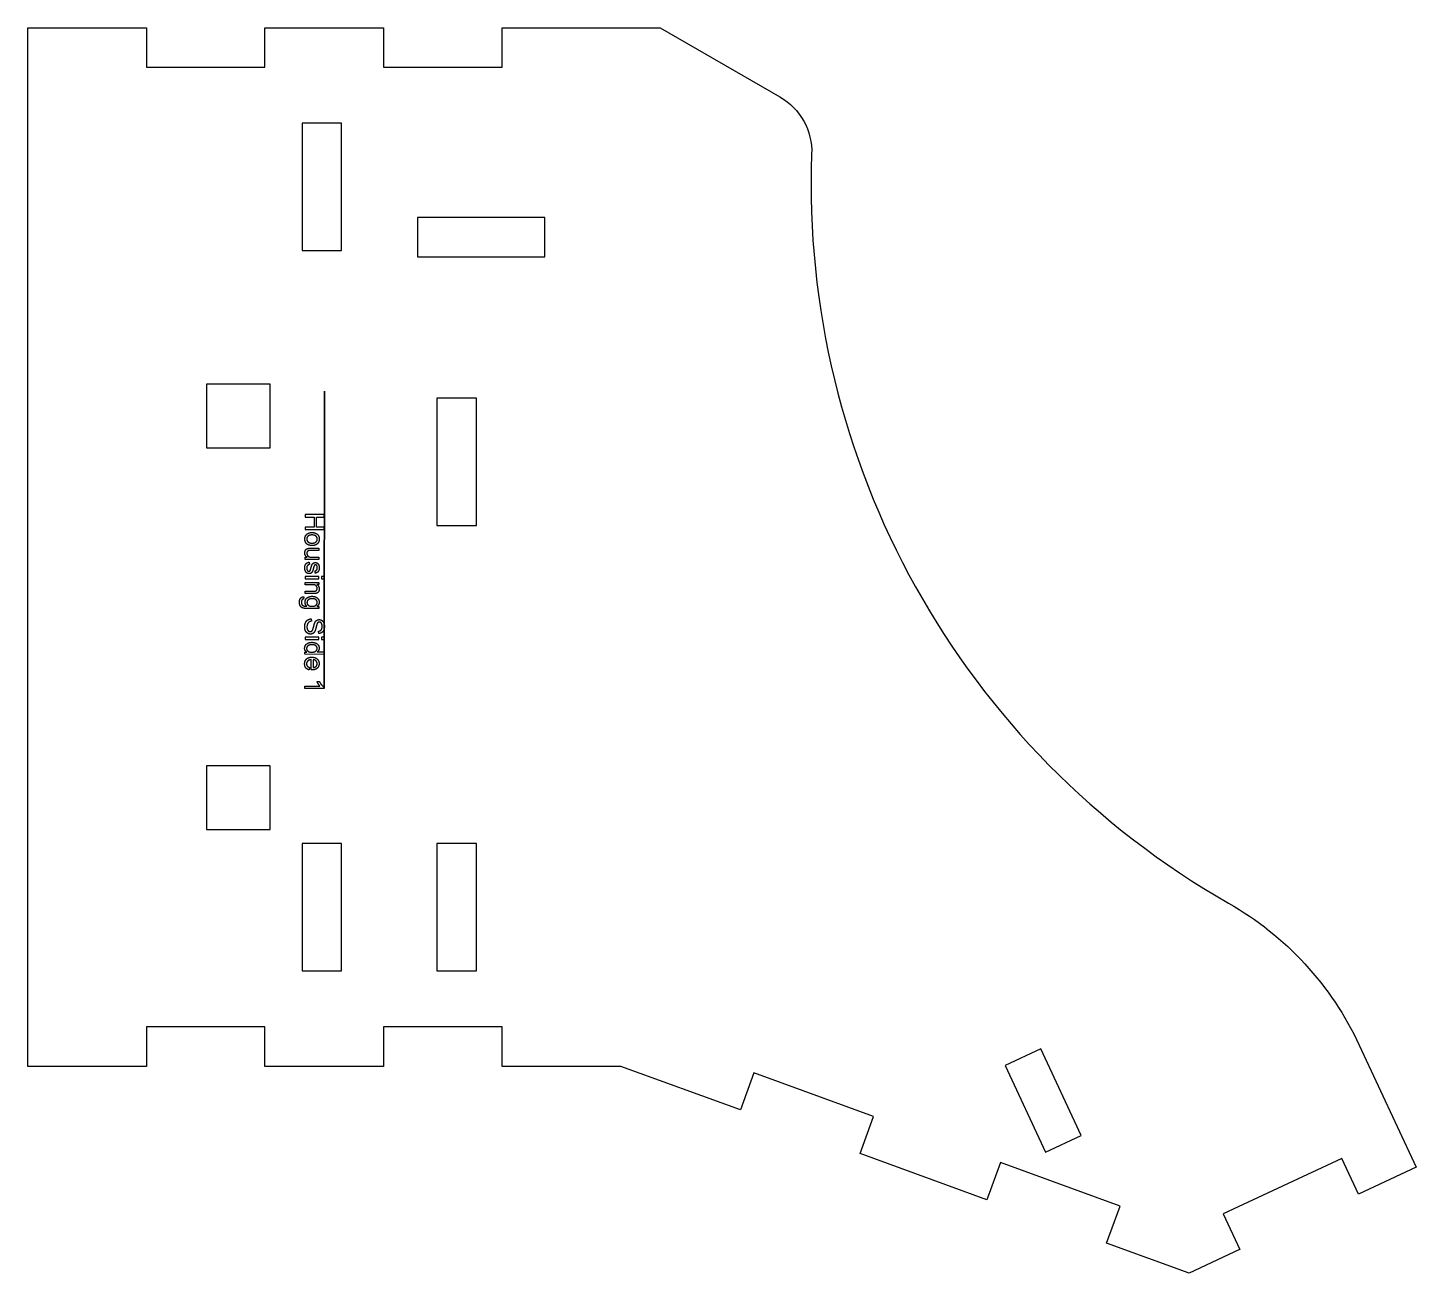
# Model space of a CAD drawing. Header units: millimetres. Extents: x 368 to 587, y -153 to 43.
import ezdxf

# ---------------------------------------------------------------- set-up
doc = ezdxf.new("R2010")
doc.units = ezdxf.units.MM
doc.layers.get('0').update_dxf_attribs({"linetype": 'CONTINUOUS'})

msp = doc.modelspace()

# ---------------------------------------------------------------- linework, layer by layer
for p, q in [((412.86, -38.96), (414.21, -38.96)), ((414.21, -38.96), (414.21, -39.33)), ((412.03, -40.39), (412.35, -40.39)), ((412.03, -40.72), (412.03, -40.39)), ((414.2, -40.73), (412.03, -40.72)), ((412.68, -41.15), (412.74, -41.52)), ((414.21, -39.33), (413, -39.33)), ((413.04, -40.36), (414.21, -40.36)), ((414.21, -40.36), (414.2, -40.73)), ((413.64, -42.88), (413.59, -42.52)), ((412.02, -46.09), (412.03, -45.73)), ((412.03, -44.33), (414.2, -44.33)), ((412.03, -44.7), (412.03, -44.33)), ((413.21, -44.7), (412.03, -44.7)), ((412.03, -45.73), (413.35, -45.73)), ((414.2, -44.66), (413.89, -44.66)), ((414.2, -44.33), (414.2, -44.66)), ((411.84, -46.59), (411.79, -46.95)), ((413.36, -46.1), (412.02, -46.09)), ((414.19, -48.44), (412.32, -48.43)), ((412.98, -50.07), (413.02, -50.44)), ((413.93, -48.1), (414.2, -48.1)), ((414.2, -48.1), (414.19, -48.44)), ((414.17, -52.37), (414.14, -51.99)), ((412.01, -55.29), (412.29, -55.29)), ((412.01, -55.63), (412.01, -55.29)), ((415.01, -55.64), (412.01, -55.63)), ((413, -58.09), (413, -56.47)), ((413.31, -56.49), (413.31, -57.7)), ((413.94, -55.27), (415.01, -55.27)), ((415.01, -55.27), (415.01, -55.64)), ((412.71, -57.7), (412.66, -58.08)), ((412.01, -60.99), (412.01, -60.62)), ((412.01, -60.62), (414.35, -60.63)), ((415.02, -61), (412.01, -60.99)), ((413.91, -59.89), (414.27, -59.89)), ((415.02, -60.76), (415.02, -61))]:
    msp.add_line(p, q)
msp.add_lwpolyline([(577.59, -140.47), (574.97, -134.85), (556.31, -143.55), (558.93, -149.17), (558.9, -149.18), (550.96, -152.89), (537.99, -148.17), (540.11, -142.34), (521.31, -135.5), (519.19, -141.33), (499.24, -134.06), (501.36, -128.24), (482.56, -121.4), (480.44, -127.22), (461.65, -120.38), (443.01, -120.38), (443.01, -114.18), (424.37, -114.18), (424.37, -120.38), (405.73, -120.38), (405.73, -114.18), (387.09, -114.18), (387.09, -120.38), (368.45, -120.38), (368.45, 42.82), (387.09, 42.82), (387.09, 36.62), (405.73, 36.62), (405.73, 42.82), (424.37, 42.82), (424.37, 36.62), (443.01, 36.62), (443.01, 42.82), (467.85, 42.82), (486.65, 31.96, -0.277754), (491.64, 22.94, 0.279167), (557.15, -94.73, -0.155257), (577.69, -117.03), (586.65, -136.24)], format="xyb", close=True)
for points in [[(417.75, 27.82), (411.55, 27.82), (411.55, 7.82), (417.75, 7.82)], [(429.7, 13.02), (429.7, 6.82), (449.7, 6.82), (449.7, 13.02)], [(396.55, -13.18), (396.55, -23.18), (406.55, -23.18), (406.55, -13.18)], [(415.06, -14.27), (415.01, -61), (415.01, -61), (415.06, -14.27)], [(438.95, -35.38), (438.95, -15.38), (432.75, -15.38), (432.75, -35.38)], [(415.04, -33.68), (412.04, -33.67), (412.04, -34.07), (413.45, -34.07), (413.45, -35.63), (412.04, -35.63), (412.04, -36.03), (415.04, -36.03), (415.04, -35.63), (413.81, -35.63), (413.81, -34.07), (415.04, -34.07)], [(414.2, -43.4), (412.03, -43.4), (412.03, -43.77), (414.2, -43.77)], [(415.03, -43.4), (414.6, -43.4), (414.6, -43.77), (415.03, -43.77)], [(414.19, -52.95), (412.02, -52.95), (412.02, -53.32), (414.19, -53.32)], [(415.02, -52.95), (414.59, -52.95), (414.59, -53.32), (415.02, -53.32)], [(396.55, -73.18), (396.55, -83.18), (406.55, -83.18), (406.55, -73.18)], [(417.75, -85.38), (411.55, -85.38), (411.55, -105.38), (417.75, -105.38)], [(438.95, -105.38), (438.95, -85.38), (432.75, -85.38), (432.75, -105.38)], [(534.01, -131.23), (527.67, -117.63), (522.06, -120.25), (528.4, -133.85)]]:
    msp.add_lwpolyline(points, close=True)
for points in [[(411.99, -37.52), (411.99, -37.07), (412.28, -36.78)], [(412.28, -36.78), (412.57, -36.5), (413.12, -36.5)], [(412.5, -37.06), (412.29, -37.25), (412.29, -37.52)], [(413.12, -36.88), (412.71, -36.88), (412.5, -37.06)], [(413.12, -36.5), (413.73, -36.5), (414.02, -36.84)], [(413.75, -37.07), (413.54, -36.88), (413.12, -36.88)], [(413.95, -37.52), (413.95, -37.25), (413.75, -37.07)], [(414.02, -36.84), (414.26, -37.12), (414.26, -37.52)], [(412.12, -38.05), (411.99, -37.81), (411.99, -37.52)], [(412.06, -39.35), (412.13, -39.18), (412.24, -39.1)], [(412.49, -38.41), (412.25, -38.29), (412.12, -38.05)], [(412.24, -39.1), (412.35, -39.02), (412.52, -38.99)], [(412.29, -37.52), (412.29, -37.8), (412.5, -37.98)], [(413.15, -38.54), (412.73, -38.54), (412.49, -38.41)], [(412.5, -37.98), (412.71, -38.16), (413.13, -38.16)], [(412.52, -38.99), (412.62, -38.96), (412.86, -38.96)], [(413.13, -38.16), (413.54, -38.16), (413.74, -37.98)], [(413.96, -38.26), (413.67, -38.54), (413.15, -38.54)], [(413.74, -37.98), (413.95, -37.8), (413.95, -37.52)], [(414.26, -37.52), (414.26, -37.97), (413.96, -38.26)], [(411.98, -39.7), (411.98, -39.51), (412.06, -39.35)], [(412.35, -40.39), (411.98, -40.14), (411.98, -39.7)], [(411.98, -42.08), (411.98, -41.66), (412.16, -41.44)], [(412.16, -41.44), (412.33, -41.22), (412.68, -41.15)], [(412.38, -39.5), (412.3, -39.61), (412.3, -39.78)], [(412.3, -39.78), (412.3, -39.94), (412.39, -40.09)], [(412.61, -39.35), (412.47, -39.39), (412.38, -39.5)], [(412.39, -40.09), (412.47, -40.24), (412.62, -40.3)], [(413, -39.33), (412.71, -39.33), (412.61, -39.35)], [(412.62, -40.3), (412.76, -40.36), (413.04, -40.36)], [(413.13, -41.53), (413.2, -41.38), (413.34, -41.3)], [(413.34, -41.3), (413.47, -41.22), (413.63, -41.22)], [(413.63, -41.22), (413.77, -41.22), (413.9, -41.28)], [(413.9, -41.28), (414.02, -41.35), (414.1, -41.47)], [(412.07, -42.54), (411.98, -42.34), (411.98, -42.08)], [(412.32, -42.85), (412.16, -42.74), (412.07, -42.54)], [(412.4, -41.69), (412.28, -41.83), (412.28, -42.08)], [(412.28, -42.08), (412.28, -42.33), (412.39, -42.46)], [(412.67, -42.96), (412.48, -42.96), (412.32, -42.85)], [(412.39, -42.46), (412.49, -42.58), (412.63, -42.58)], [(412.74, -41.52), (412.52, -41.55), (412.4, -41.69)], [(412.63, -42.58), (412.75, -42.58), (412.83, -42.47)], [(412.98, -42.87), (412.86, -42.96), (412.67, -42.96)], [(412.83, -42.47), (412.87, -42.4), (412.95, -42.1)], [(412.95, -42.1), (413.05, -41.69), (413.13, -41.53)], [(413.18, -42.63), (413.11, -42.78), (412.98, -42.87)], [(413.35, -42.08), (413.24, -42.48), (413.18, -42.63)], [(413.44, -41.76), (413.42, -41.81), (413.35, -42.08)], [(413.54, -41.62), (413.48, -41.66), (413.44, -41.76)], [(413.67, -41.57), (413.6, -41.57), (413.54, -41.62)], [(413.59, -42.52), (413.76, -42.49), (413.85, -42.38)], [(413.98, -42.75), (413.85, -42.84), (413.64, -42.88)], [(413.87, -41.68), (413.78, -41.57), (413.67, -41.57)], [(413.85, -42.38), (413.95, -42.26), (413.95, -42.04)], [(413.95, -42.04), (413.95, -41.79), (413.87, -41.68)], [(414.18, -42.47), (414.1, -42.66), (413.98, -42.75)], [(414.1, -41.47), (414.16, -41.55), (414.21, -41.7)], [(414.25, -42.02), (414.25, -42.27), (414.18, -42.47)], [(414.21, -41.7), (414.25, -41.85), (414.25, -42.02)], [(413.78, -44.87), (413.63, -44.7), (413.21, -44.7)], [(413.35, -45.73), (413.57, -45.73), (413.68, -45.68)], [(413.68, -45.68), (413.8, -45.64), (413.86, -45.53)], [(413.93, -45.28), (413.93, -45.04), (413.78, -44.87)], [(413.86, -45.53), (413.93, -45.42), (413.93, -45.28)], [(413.89, -44.66), (414.25, -44.9), (414.25, -45.35)], [(414.18, -45.71), (414.11, -45.88), (413.99, -45.96)], [(414.25, -45.35), (414.25, -45.55), (414.18, -45.71)], [(411.14, -47.45), (411.14, -47.06), (411.32, -46.82)], [(411.26, -48), (411.14, -47.78), (411.14, -47.45)], [(411.6, -48.33), (411.39, -48.23), (411.26, -48)], [(411.32, -46.82), (411.49, -46.58), (411.84, -46.59)], [(411.55, -47.07), (411.45, -47.21), (411.45, -47.45)], [(411.45, -47.45), (411.45, -47.7), (411.55, -47.84)], [(411.79, -46.95), (411.62, -46.97), (411.55, -47.07)], [(411.55, -47.84), (411.65, -47.98), (411.83, -48.03)], [(412.02, -47.46), (412.02, -47.01), (412.35, -46.76)], [(412.31, -48.06), (412.02, -47.82), (412.02, -47.46)], [(412.52, -47.07), (412.33, -47.24), (412.33, -47.49)], [(412.33, -47.49), (412.33, -47.75), (412.52, -47.92)], [(412.35, -46.76), (412.67, -46.52), (413.12, -46.52)], [(413.15, -46.9), (412.72, -46.9), (412.52, -47.07)], [(412.52, -47.92), (412.72, -48.09), (413.14, -48.09)], [(413.12, -46.52), (413.43, -46.52), (413.7, -46.63)], [(413.14, -48.09), (413.53, -48.09), (413.74, -47.91)], [(413.74, -47.07), (413.54, -46.9), (413.15, -46.9)], [(413.72, -46.08), (413.62, -46.1), (413.36, -46.1)], [(413.7, -46.63), (413.96, -46.74), (414.1, -46.96)], [(413.99, -45.96), (413.88, -46.04), (413.72, -46.08)], [(413.94, -47.49), (413.94, -47.24), (413.74, -47.07)], [(413.74, -47.91), (413.94, -47.74), (413.94, -47.49)], [(414.25, -47.46), (414.24, -47.85), (413.93, -48.1)], [(414.1, -46.96), (414.25, -47.17), (414.25, -47.46)], [(412.32, -48.43), (411.81, -48.43), (411.6, -48.33)], [(411.83, -48.03), (411.95, -48.06), (412.31, -48.06)], [(412.44, -50.23), (412.68, -50.07), (412.98, -50.07)], [(413.87, -50.29), (414.04, -50.18), (414.24, -50.18)], [(414.24, -50.18), (414.47, -50.18), (414.67, -50.31)], [(411.97, -51.34), (411.97, -50.94), (412.09, -50.66)], [(412.08, -51.92), (411.97, -51.67), (411.97, -51.34)], [(412.41, -52.32), (412.2, -52.18), (412.08, -51.92)], [(412.09, -50.66), (412.21, -50.39), (412.44, -50.23)], [(412.41, -50.87), (412.32, -51.07), (412.32, -51.33)], [(412.32, -51.33), (412.32, -51.55), (412.39, -51.73)], [(412.39, -51.73), (412.46, -51.9), (412.57, -51.99)], [(412.65, -50.56), (412.5, -50.66), (412.41, -50.87)], [(412.86, -52.45), (412.62, -52.45), (412.41, -52.32)], [(412.57, -51.99), (412.69, -52.07), (412.83, -52.07)], [(413.02, -50.44), (412.79, -50.47), (412.65, -50.56)], [(412.83, -52.07), (412.97, -52.07), (413.08, -51.99)], [(413.29, -52.33), (413.11, -52.46), (412.86, -52.45)], [(413.08, -51.99), (413.18, -51.91), (413.26, -51.72)], [(413.26, -51.72), (413.3, -51.6), (413.4, -51.19)], [(413.6, -51.94), (413.48, -52.21), (413.29, -52.33)], [(413.4, -51.19), (413.5, -50.77), (413.59, -50.61)], [(413.59, -50.61), (413.7, -50.39), (413.87, -50.29)], [(413.79, -51.28), (413.68, -51.76), (413.6, -51.94)], [(414, -50.68), (413.9, -50.8), (413.79, -51.28)], [(414.27, -50.57), (414.11, -50.57), (414, -50.68)], [(414.14, -51.99), (414.43, -51.96), (414.57, -51.78)], [(414.64, -52.22), (414.44, -52.36), (414.17, -52.37)], [(414.59, -50.73), (414.46, -50.57), (414.27, -50.57)], [(414.57, -51.78), (414.72, -51.6), (414.72, -51.26)], [(414.72, -51.26), (414.72, -50.9), (414.59, -50.73)], [(414.96, -51.83), (414.85, -52.08), (414.64, -52.22)], [(414.67, -50.31), (414.87, -50.44), (414.97, -50.69)], [(415.07, -51.24), (415.07, -51.57), (414.96, -51.83)], [(414.97, -50.69), (415.07, -50.94), (415.07, -51.24)], [(411.96, -54.68), (411.96, -54.42), (412.11, -54.2)], [(412.11, -54.2), (412.25, -53.99), (412.51, -53.87)], [(412.47, -54.3), (412.27, -54.48), (412.27, -54.72)], [(413.1, -54.13), (412.68, -54.13), (412.47, -54.3)], [(412.51, -53.87), (412.77, -53.75), (413.1, -53.75)], [(413.1, -53.75), (413.42, -53.75), (413.69, -53.86)], [(413.73, -54.29), (413.53, -54.13), (413.1, -54.13)], [(413.69, -53.86), (413.95, -53.97), (414.1, -54.18)], [(413.93, -54.7), (413.93, -54.46), (413.73, -54.29)], [(414.1, -54.18), (414.24, -54.4), (414.24, -54.67)], [(412.29, -55.29), (411.96, -55.08), (411.96, -54.68)], [(411.96, -57.12), (411.96, -56.65), (412.26, -56.37)], [(412.26, -56.37), (412.55, -56.09), (413.08, -56.09)], [(412.46, -56.67), (412.26, -56.85), (412.26, -57.13)], [(412.27, -54.72), (412.27, -54.96), (412.46, -55.13)], [(412.46, -55.13), (412.66, -55.3), (413.07, -55.3)], [(413, -56.47), (412.65, -56.49), (412.46, -56.67)], [(413.07, -55.3), (413.51, -55.3), (413.72, -55.13)], [(413.08, -56.09), (413.63, -56.09), (413.93, -56.37)], [(413.76, -56.68), (413.59, -56.51), (413.31, -56.49)], [(413.72, -55.13), (413.93, -54.95), (413.93, -54.7)], [(413.93, -57.11), (413.93, -56.86), (413.76, -56.68)], [(413.93, -56.37), (414.23, -56.66), (414.23, -57.11)], [(414.15, -55.02), (414.07, -55.17), (413.94, -55.27)], [(414.24, -54.67), (414.24, -54.87), (414.15, -55.02)], [(412.14, -57.75), (411.96, -57.5), (411.96, -57.12)], [(412.66, -58.08), (412.33, -57.99), (412.14, -57.75)], [(412.26, -57.13), (412.26, -57.33), (412.37, -57.47)], [(412.37, -57.47), (412.48, -57.62), (412.71, -57.7)], [(413.1, -58.09), (413.07, -58.09), (413, -58.09)], [(413.94, -57.82), (413.64, -58.09), (413.1, -58.09)], [(413.31, -57.7), (413.58, -57.68), (413.72, -57.57)], [(413.72, -57.57), (413.93, -57.39), (413.93, -57.11)], [(414.23, -57.11), (414.23, -57.54), (413.94, -57.82)], [(414.1, -60.28), (413.97, -60.06), (413.91, -59.89)], [(414.35, -60.63), (414.23, -60.49), (414.1, -60.28)], [(414.27, -59.89), (414.41, -60.2), (414.62, -60.43)], [(414.62, -60.43), (414.82, -60.66), (415.02, -60.76)]]:
    msp.add_open_spline(points, degree=2)

doc.saveas('drawing.dxf')
